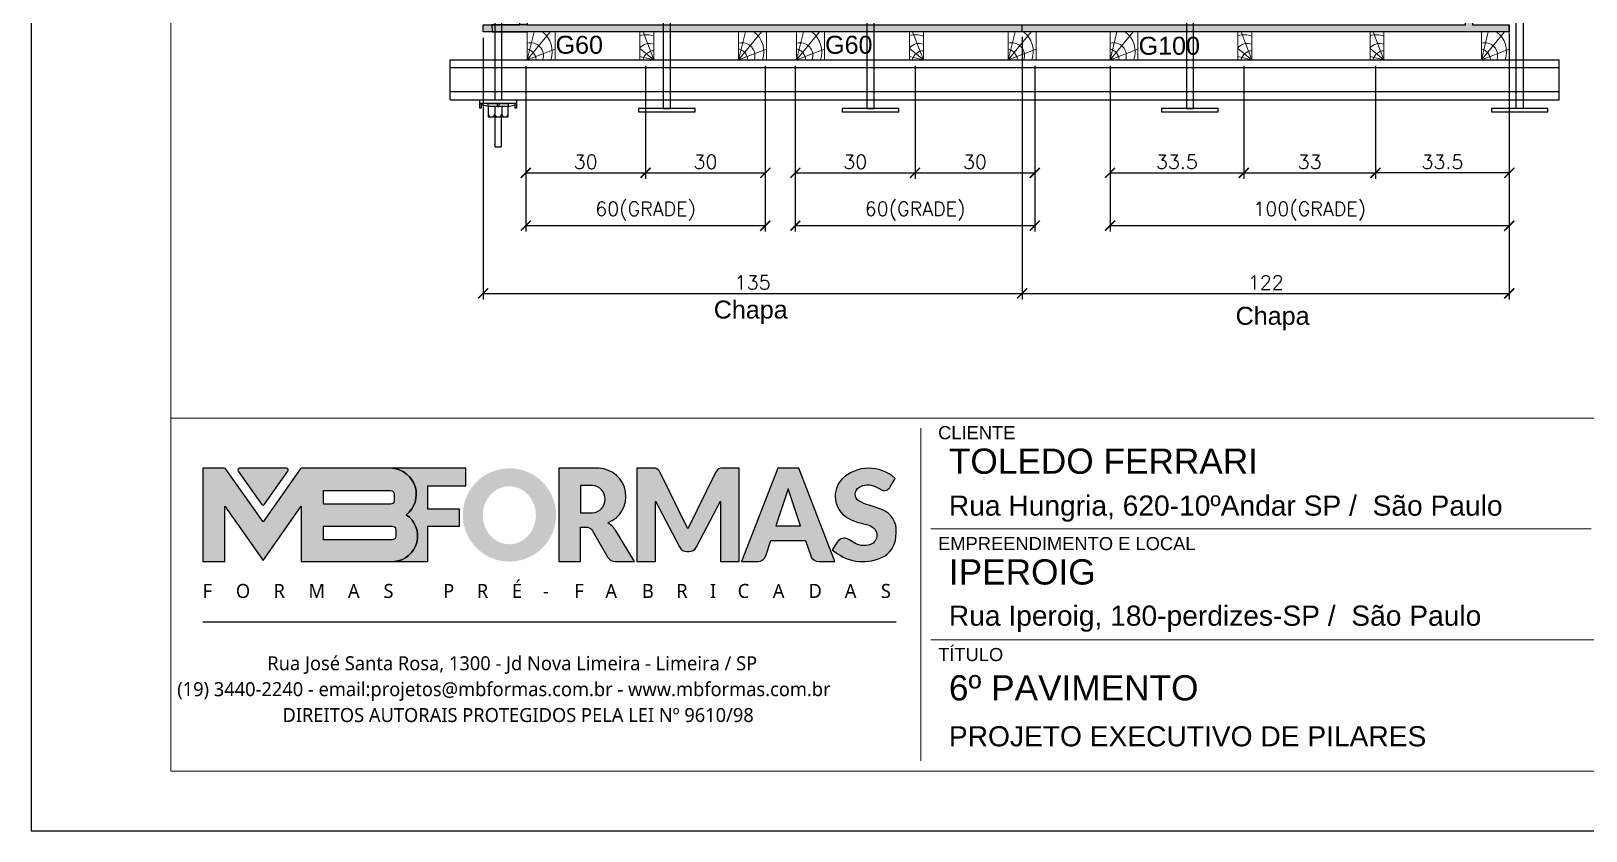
# Model space of a CAD drawing. Extents: x -23436 to 4767, y -4131 to 9755.
# Drawn here: x -20676 to -19898, y 5232 to 5633 of the extents above; entities that cross this region are included whole.
import ezdxf
from ezdxf.enums import TextEntityAlignment as Align

# ---------------------------------------------------------------- set-up
doc = ezdxf.new("R2010")
doc.units = 0
doc.header["$PDMODE"] = 2
doc.header["$PDSIZE"] = 10
doc.linetypes.add('CABLIN', pattern=[0.35, 0.25, -0.1])
doc.layers.get('0').update_dxf_attribs({"lineweight": 13})
doc.layers.get('Defpoints').update_dxf_attribs({"lineweight": 13})
for name, color, linetype in [('Barra de Ancoragem', 20, 'Continuous'), ('CHAPA', 1, 'Continuous'), ('Cota', 4, 'Continuous'), ('Cota Seção (2x)', 4, 'Continuous'), ('Hachura', 252, 'CABLIN'), ('MB Logo', 254, 'Continuous'), ('Painéis', 30, 'Continuous'), ('Perfil Metálico', 224, 'Continuous'), ('TEXTO_GERAL', 7, 'Continuous')]:
    doc.layers.add(name, color=color, linetype=linetype)
for name, color, linetype, lineweight in [('FOLHA MB', 7, 'Continuous', 13), ('Madeira', 100, 'Continuous', 13), ('Texto Seção', 7, 'Continuous', 15)]:
    doc.layers.add(name, color=color, linetype=linetype, lineweight=lineweight)
doc.layers.add('Laje_Perimetro', color=7, linetype='Continuous', plot=False)
doc.styles.add('MB_C01', font='arial.ttf', dxfattribs={"height": 1.3})
doc.styles.add('MB_C02', font='arial.ttf', dxfattribs={"height": 2})
doc.styles.add('MB_C03', font='arial.ttf', dxfattribs={"height": 2.5})
doc.styles.add('MtXpl_Lucida_Sans_Un', font='l_10646.ttf')
doc.styles.add('ROMANS', font='romans.shx')
doc.styles.add('SANSSERIF', font='sas_____.pfb')
doc.dimstyles.new('COTA SECAO', dxfattribs={"dimtxt": 7, "dimasz": 5, "dimexe": 3, "dimexo": 3, "dimgap": 2, "dimtad": 3, "dimdec": 1, "dimlfac": 0.5, "dimzin": 12, "dimdsep": 46, "dimtxsty": 'ROMANS', "dimblk": 'ARCHTICK', "dimcen": 0, "dimclrd": 4, "dimclre": 4, "dimclrt": 1, "dimadec": 1, "dimazin": 3, "dimtfac": 1, "dimtdec": 1, "dimtmove": 0, "dimatfit": 3, "dimldrblk": 'OBLIQUE', "dimfxl": 0, "dimtolj": 1, "dimtzin": 12, "dimarcsym": 0})

# ---------------------------------------------------------------- blocks, each defined once
blk = doc.blocks.new('MB-NOVO')
at = {"layer": 'MB Logo', "linetype": 'Continuous'}
h = blk.add_hatch(color=256, dxfattribs=at)
h.dxf.hatch_style = 1
h.set_gradient(color1=(242, 132, 69), color2=(247, 180, 141), rotation=90, tint=1)
h.paths.add_polyline_path([(-18529.58, 10980.84), (-18475.71, 10980.84, 0.706757), (-18468.67, 11008.01, 0.681802), (-18476.71, 11034.89), (-18529.36, 11034.89, 0.243712), (-18530.18, 11034.46), (-18551.72, 11003.93), (-18573.27, 11034.46, 0.243712), (-18574.09, 11034.89), (-18586.52, 11034.89), (-18586.52, 10980.84), (-18573.87, 10980.84), (-18573.87, 11012.87), (-18551.72, 10981.49), (-18529.58, 11012.87)])
h.paths.add_polyline_path([(-18516.75, 11014.08), (-18516.75, 11021.99), (-18477.79, 11021.99, -0.414214), (-18475.79, 11019.99), (-18475.79, 11016.08, -0.414214), (-18477.79, 11014.08)], flags=16)
h.paths.add_polyline_path([(-18516.75, 11001.39), (-18476.79, 11001.39, -0.414214), (-18474.79, 10999.39), (-18474.79, 10995.48, -0.414214), (-18476.79, 10993.48), (-18516.75, 10993.48)], flags=16)
at = {"layer": 'MB Logo', "true_color": 0x262626}
h = blk.add_hatch(color=250, dxfattribs=at)
h.dxf.hatch_style = 1
h.paths.add_polyline_path([(-18537.31, 11033.31, 0.60809), (-18538.12, 11034.89), (-18565.32, 11034.89, 0.60809), (-18566.14, 11033.31), (-18552.54, 11014.04, 0.518202), (-18550.91, 11014.04)])
h = blk.add_hatch(color=250, dxfattribs=at)
h.dxf.hatch_style = 1
h.paths.add_polyline_path([(-18456.17, 11011.29), (-18456.17, 11024.65), (-18434.21, 11024.65), (-18434.21, 11034.89), (-18476.71, 11034.89, -0.681802), (-18468.67, 11008.01, -0.706757), (-18475.71, 10980.84), (-18456.17, 10980.84), (-18456.17, 11001.45), (-18437.83, 11001.45), (-18437.83, 11011.29)])
h = blk.add_hatch(color=250, dxfattribs=at)
h.dxf.hatch_style = 1
h.paths.add_polyline_path([(-18435.91, 11007.86, 1), (-18381.87, 11007.86, 1)])
edge = h.paths.add_edge_path(flags=16)
edge.add_ellipse((-18408.97, 11007.68), major_axis=(0, 16.84), ratio=0.916255, start_angle=0, end_angle=360)
h = blk.add_hatch(color=250, dxfattribs=at)
h.dxf.hatch_style = 1
h.paths.add_polyline_path([(-18356.97, 11034.89), (-18380.17, 11034.89), (-18380.17, 10980.84), (-18367.64, 10980.84), (-18367.64, 11000.71), (-18363.41, 11000.71, -0.195765), (-18360.9, 10998.88), (-18351.79, 10983.24, 0.261385), (-18347.52, 10980.84), (-18336.38, 10980.84), (-18347.47, 10999, 0.082429), (-18349.61, 11001.48), (-18351.9, 11003.39, 0.81838)])
h.paths.add_polyline_path([(-18360.76, 11009), (-18367.64, 11009), (-18367.64, 11024.98), (-18360.76, 11024.98, -0.92578)], flags=16)
h = blk.add_hatch(color=250, dxfattribs=at)
h.dxf.hatch_style = 1
h.paths.add_polyline_path([(-18286.65, 11015.9), (-18286.65, 10980.84), (-18275.77, 10980.84), (-18275.77, 11034.89), (-18286.65, 11034.89, 0.216647), (-18289.44, 11032.44), (-18305.46, 10999.84), (-18321.61, 11032.7, 0.199908), (-18324.27, 11034.89), (-18335.15, 11034.89), (-18335.15, 10980.84), (-18324.27, 10980.84), (-18324.27, 11015.9), (-18310.42, 10989.3, 0.279644), (-18305.98, 10986.61, 0.340986), (-18300.5, 10989.3)])
h = blk.add_hatch(color=250, dxfattribs=at)
h.dxf.hatch_style = 1
h.paths.add_polyline_path([(-18274.36, 10980.84), (-18264.98, 10980.84, 0.322517), (-18260.24, 10984.26), (-18257.32, 10993), (-18237.21, 10993), (-18234.29, 10984.26, 0.322517), (-18229.55, 10980.84), (-18220.26, 10980.84), (-18241.25, 11034.89), (-18253.37, 11034.89)])
h.paths.add_polyline_path([(-18254.42, 11001.64), (-18247.26, 11023.04), (-18240.11, 11001.64)], flags=16)
h = blk.add_hatch(color=250, dxfattribs=at)
h.dxf.hatch_style = 1
h.paths.add_polyline_path([(-18206.02, 11024.02, -0.247671), (-18196.88, 11024.32), (-18193.53, 11022.53, 0.40799), (-18188.16, 11024.11), (-18185.37, 11029.08, 0.392837), (-18216.16, 11028.69, 0.467779), (-18213.26, 11006.32, 0.077523), (-18201.17, 11002.12, -0.214206), (-18196.11, 10997.94, -0.284295), (-18198.17, 10991.44, -0.26924), (-18208.78, 10991.57), (-18212.21, 10993.65, 0.407727), (-18219.02, 10992.06), (-18221.79, 10987.71, 0.296878), (-18193.23, 10983.12, 0.272251), (-18184.86, 10995.28), (-18184.65, 10997.88, 0.348906), (-18193.71, 11011.21), (-18200.42, 11013.47, -0.045018), (-18205.76, 11015.68, -0.618284)])
at = {"layer": 'MB Logo', "linetype": 'Continuous'}
blk.add_line((-18586.52, 10945.86), (-18184.78, 10945.86), dxfattribs=at)
at = {"layer": 'MB Logo', "color": 23, "linetype": 'Continuous', "true_color": 0xf28445}
for points in [[(-18573.27, 11034.46, 0.243712), (-18574.09, 11034.89), (-18586.52, 11034.89), (-18586.52, 10980.84), (-18573.87, 10980.84), (-18573.87, 11012.87), (-18551.72, 10981.49), (-18529.58, 11012.87), (-18529.58, 10980.84), (-18475.71, 10980.84, 0.706757), (-18468.67, 11008.01, 0.681802), (-18476.71, 11034.89), (-18529.36, 11034.89, 0.243712), (-18530.18, 11034.46), (-18551.72, 11003.93)], [(-18516.75, 11021.99), (-18477.79, 11021.99, -0.414214), (-18475.79, 11019.99), (-18475.79, 11016.08, -0.414214), (-18477.79, 11014.08), (-18516.75, 11014.08)], [(-18516.75, 11001.39), (-18476.79, 11001.39, -0.414214), (-18474.79, 10999.39), (-18474.79, 10995.48, -0.414214), (-18476.79, 10993.48), (-18516.75, 10993.48)]]:
    blk.add_lwpolyline(points, format="xyb", close=True, dxfattribs=at)
at = {"layer": 'MB Logo', "color": 250, "true_color": 0x262626}
for points in [[(-18537.31, 11033.31, 0.60809), (-18538.12, 11034.89), (-18565.32, 11034.89, 0.60809), (-18566.14, 11033.31), (-18552.54, 11014.04, 0.518202), (-18550.91, 11014.04)], [(-18437.83, 11011.29), (-18456.17, 11011.29), (-18456.17, 11024.65), (-18434.21, 11024.65), (-18434.21, 11034.89), (-18476.71, 11034.89, -0.681802), (-18468.67, 11008.01, -0.706757), (-18475.71, 10980.84), (-18456.17, 10980.84), (-18456.17, 11001.45), (-18437.83, 11001.45)], [(-18347.52, 10980.84), (-18336.38, 10980.84), (-18347.47, 10999, 0.082429), (-18349.61, 11001.48), (-18351.9, 11003.39, 0.81838), (-18356.97, 11034.89), (-18380.17, 11034.89), (-18380.17, 10980.84), (-18367.64, 10980.84), (-18367.64, 11000.71), (-18363.41, 11000.71, -0.209789), (-18360.79, 10998.69), (-18351.79, 10983.24, 0.261385)], [(-18286.65, 11015.9), (-18286.65, 10980.84), (-18275.77, 10980.84), (-18275.77, 11034.89), (-18286.65, 11034.89, 0.216647), (-18289.44, 11032.44), (-18305.46, 10999.84), (-18321.48, 11032.44, 0.216647), (-18324.27, 11034.89), (-18335.15, 11034.89), (-18335.15, 10980.84), (-18324.27, 10980.84), (-18324.27, 11015.9), (-18310.42, 10989.3, 0.279644), (-18305.98, 10986.61), (-18304.93, 10986.61, 0.279644), (-18300.5, 10989.3)], [(-18264.98, 10980.84, 0.322517), (-18260.24, 10984.26), (-18257.32, 10993), (-18237.21, 10993), (-18234.29, 10984.26, 0.322517), (-18229.55, 10980.84), (-18220.26, 10980.84), (-18241.25, 11034.89), (-18253.37, 11034.89), (-18274.36, 10980.84)], [(-18206.24, 11015.94, -0.549626), (-18206.37, 11023.82, -0.258723), (-18196.88, 11024.32), (-18193.53, 11022.53, 0.40799), (-18188.16, 11024.11), (-18185.37, 11029.08, 0.392837), (-18216.16, 11028.69, 0.467779), (-18213.26, 11006.32, 0.077523), (-18201.17, 11002.12, -0.203897), (-18196.26, 10998.22), (-18196.08, 10997.79, -0.267611), (-18197.99, 10991.6), (-18198.45, 10991.29, -0.261145), (-18208.78, 10991.57), (-18212.21, 10993.65, 0.407727), (-18219.02, 10992.06), (-18221.79, 10987.71, 0.296878), (-18193.23, 10983.12, 0.265963), (-18184.89, 10994.94), (-18184.67, 10997.65, 0.340466), (-18193.12, 11011.01), (-18200.42, 11013.47, -0.049298)], [(-18367.64, 11009), (-18360.76, 11009, 0.92578), (-18360.76, 11024.98), (-18367.64, 11024.98)]]:
    blk.add_lwpolyline(points, format="xyb", close=True, dxfattribs=at)
blk.add_lwpolyline([(-18247.26, 11023.04), (-18254.42, 11001.64), (-18240.11, 11001.64)], close=True, dxfattribs=at)
at = {"layer": 'MB Logo', "color": 250, "true_color": 0x262626, "style": 'MtXpl_Lucida_Sans_Un'}
for s, height, p in [('F', 8.12, (-18586.78, 10959.76)), ('O', 8.12, (-18567.45, 10959.76)), ('R', 8.12, (-18545.63, 10959.76)), ('M', 8.12, (-18525.4, 10959.76)), ('A', 8.12, (-18502.51, 10959.76)), ('S', 8.12, (-18481.92, 10959.76)), ('P', 8.12, (-18447.27, 10959.76)), ('R', 8.12, (-18427.76, 10959.76)), ('É', 8.12, (-18407.52, 10959.76)), ('F', 8.12, (-18371.38, 10959.76)), ('A', 8.12, (-18353.29, 10959.76)), ('B', 8.12, (-18332.1, 10959.76)), ('R', 8.12, (-18312.21, 10959.76)), ('I', 8.12, (-18292.68, 10959.76)), ('C', 8.12, (-18276.61, 10959.76)), ('A', 8.12, (-18256.26, 10959.76)), ('D', 8.12, (-18235.54, 10959.76)), ('A', 8.12, (-18214.57, 10959.76)), ('S', 8.12, (-18193.6, 10959.76)), ('-', 8.12, (-18389.56, 10959.76)), ('DIREITOS AUTORAIS PROTEGIDOS PELA LEI Nº 9610/98', 8.1225, (-18540.43, 10887.84))]:
    blk.add_text(s, height=height, dxfattribs=at).set_placement(p)
at = {"layer": 'MB Logo', "style": 'MtXpl_Lucida_Sans_Un'}
for s, p in [('Rua José Santa Rosa, 1300 - Jd Nova Limeira - Limeira / SP', (-18549.2, 10917.84)), ('(19) 3440-2240 - email:projetos@mbformas.com.br - www.mbformas.com.br', (-18601.47, 10902.84))]:
    blk.add_text(s, height=8.1225, dxfattribs=at).set_placement(p)
blk = doc.blocks.new('A$C169d8357')
at = {"layer": 'FOLHA MB', "color": 1}
for p, q in [((1109.82, 356.72), (70, 356.72)), ((445.65, 351.67), (445.65, 184.99)), ((781.5, 301.16), (450.7, 301.16)), ((938.09, 245.6), (450.7, 245.6))]:
    blk.add_line(p, q, dxfattribs=at)
for points in [[(0, 1199.94), (0, 149.94), (1485.02, 149.94), (1485.02, 1199.94)], [(70, 1169.94), (70, 179.94), (1455.02, 179.94), (1455.02, 1169.94)]]:
    blk.add_lwpolyline(points, close=True, dxfattribs=at)
at = {"layer": 'MB Logo', "xscale": 0.8642040370897565, "yscale": 0.8642040370897565, "zscale": 0.8642040370897565}
blk.add_blockref('MB-NOVO', (16148.65, -9204.85), dxfattribs=at)
at = {"layer": 'FOLHA MB', "color": 6}
for s, height, style, p in [('CLIENTE', 6.566, 'MB_C01', (454.33, 346.12)), ('Rua Hungria, 620-10ºAndar SP /  São Paulo', 10.102, 'MB_C02', (459.73, 307.83)), ('EMPREENDIMENTO E LOCAL', 6.5663, 'MB_C01', (454.33, 290.56)), ('Rua Iperoig, 180-perdizes-SP /  São Paulo', 10.102, 'MB_C02', (459.73, 252.69)), ('TÍTULO', 6.566, 'MB_C01', (454.33, 234.99)), ('PROJETO EXECUTIVO DE PILARES', 10.102, 'MB_C02', (459.73, 192.28))]:
    blk.add_text(s, height=height, dxfattribs=dict(at, style=style)).set_placement(p)
at = {"layer": 'FOLHA MB', "color": 5, "style": 'MB_C03'}
for s, height, p in [('TOLEDO FERRARI', 12.6276, (459.73, 328.83)), ('IPEROIG', 12.628, (459.73, 273.34)), ('6º PAVIMENTO', 12.6276, (459.73, 215.3))]:
    blk.add_text(s, height=height, dxfattribs=at).set_placement(p)
blk = doc.blocks.new('ERTYERTYUYTURTYUTRYU')
at = {"layer": 'Barra de Ancoragem'}
for p, q in [((8963.33, 10873.8), (8963.33, 10855.54)), ((8964.88, 10869.68), (8964.1, 10873.21)), ((8985.14, 10863.2), (8985.14, 10866.14)), ((8964.88, 10859.66), (8964.1, 10856.13))]:
    blk.add_line(p, q, dxfattribs=at)
at = {"layer": 'Barra de Ancoragem', "flags": 128}
for points in [[(8961.54, 10855.54), (8961.54, 10873.8), (8963.33, 10873.8), (8963.33, 10855.54)], [(8963.33, 10873.8), (8965.7, 10873.8), (8965.7, 10873.21), (8963.33, 10873.21)], [(8963.33, 10869.68), (8964.88, 10869.68), (8964.88, 10859.66), (8963.33, 10859.66)], [(8963.33, 10856.13), (8965.7, 10856.13), (8965.7, 10855.54), (8963.33, 10855.54)]]:
    blk.add_lwpolyline(points, close=True, dxfattribs=at)
for points in [[(8964.88, 10864.37), (8963.33, 10864.37), (8963.33, 10864.96), (8964.88, 10864.96), (8964.88, 10864.37), (8964.88, 10864.96)], [(8964.88, 10859.66), (8970.14, 10859.66), (8970.14, 10869.68), (8964.88, 10869.68)], [(8985.14, 10863.2), (8970.14, 10863.2), (8970.14, 10866.14), (8985.14, 10866.14)]]:
    blk.add_lwpolyline(points, dxfattribs=at)
for points in [[(8964.88, 10866.44), (8968.96, 10866.44, 0.729796), (8968.96, 10869.68, 0.729796)], [(8964.88, 10862.9), (8968.96, 10862.9, 0.666667), (8968.96, 10866.44, 0.666667)]]:
    blk.add_lwpolyline(points, format="xyb", dxfattribs=at)
at = {"layer": 'Barra de Ancoragem'}
blk.add_arc((8968.44, 10861.28), 1.7, 287.75636, 72.24364, dxfattribs=at)
blk = doc.blocks.new('PONTALETE')
at = {"layer": 'Madeira'}
for q in [(2.71, 7), (7, 5.76), (7, 1.74)]:
    blk.add_line((0, 0), q, dxfattribs=at)
blk.add_lwpolyline([(0, 0), (7, 0), (7, 7), (0, 7)], close=True, dxfattribs=at)
for centre, radius, start, end in [((2.04, 0.06), 6.23, 37.2818, 109.0913), ((1.09, 0.9), 3.19, 343.603, 109.9847), ((-0.21, -0.78), 3.09, 14.6322, 86.0383)]:
    blk.add_arc(centre, radius, start, end, dxfattribs=at)
blk = doc.blocks.new('MEIO PONTALETE')
at = {"layer": 'Madeira'}
for q in [(2.71, 7), (3.5, 2.88), (3.5, 0.87)]:
    blk.add_line((0, 0), q, dxfattribs=at)
blk.add_lwpolyline([(0, 0), (3.5, 0), (3.5, 7), (0, 7)], close=True, dxfattribs=at)
for centre, radius, start, end in [((2.04, 0.06), 6.23, 76.4499, 109.0913), ((1.09, 0.9), 3.19, 40.9063, 109.9847), ((-0.21, -0.78), 3.09, 14.6322, 86.0383)]:
    blk.add_arc(centre, radius, start, end, dxfattribs=at)
blk = doc.blocks.new('_ArchTick')
at = {"color": 0, "linetype": 'ByBlock', "const_width": 0.15}
blk.add_lwpolyline([(-0.5, -0.5), (0.5, 0.5)], dxfattribs=at)
blk = doc.blocks.new('*D1489')
at = {"layer": 'Cota', "color": 4, "lineweight": -2, "transparency": 16777216}
for p, q in [((-20293.59, 5615.45), (-20293.59, 5532.41)), ((-20173.63, 5615.45), (-20173.63, 5532.41)), ((-20293.59, 5535.41), (-20173.63, 5535.41))]:
    blk.add_line(p, q, dxfattribs=at)
at = {"layer": 'Defpoints', "color": 0, "transparency": 16777216}
for p in [(-20293.59, 5618.45), (-20173.63, 5618.45), (-20173.63, 5535.41)]:
    blk.add_point(p, dxfattribs=at)
at = {"layer": 'Cota', "color": 4, "lineweight": -2, "transparency": 16777216, "xscale": 5, "yscale": 5, "zscale": 5, "rotation": 180}
blk.add_blockref('_ArchTick', (-20293.59, 5535.41), dxfattribs=at)
at = {"layer": 'Cota', "color": 4, "lineweight": -2, "transparency": 16777216, "xscale": 5, "yscale": 5, "zscale": 5}
blk.add_blockref('_ArchTick', (-20173.63, 5535.41), dxfattribs=at)
at = {"layer": 'Cota', "color": 1, "transparency": 16777216, "insert": (-20233.61, 5542.74), "char_height": 7, "attachment_point": 5, "style": 'ROMANS'}
blk.add_mtext('\\A1;60(GRADE)', dxfattribs=at)
blk = doc.blocks.new('_OBLIQUE')
at = {"color": 0, "linetype": 'ByBlock', "lineweight": -2}
for p, q in [((0, 0), (-1, 0)), ((-0.5, -0.5), (0.5, 0.5))]:
    blk.add_line(p, q, dxfattribs=at)
blk = doc.blocks.new('*D1490')
at = {"layer": 'Cota', "color": 4, "lineweight": -2, "transparency": 16777216}
for p, q in [((-20293.59, 5615.45), (-20293.59, 5558.87)), ((-20233.59, 5615.45), (-20233.59, 5558.87)), ((-20293.59, 5561.87), (-20233.59, 5561.87))]:
    blk.add_line(p, q, dxfattribs=at)
at = {"layer": 'Defpoints', "color": 0, "transparency": 16777216}
for p in [(-20293.59, 5618.45), (-20233.59, 5618.45), (-20233.59, 5561.87)]:
    blk.add_point(p, dxfattribs=at)
at = {"layer": 'Cota', "color": 4, "lineweight": -2, "transparency": 16777216, "xscale": 5, "yscale": 5, "zscale": 5, "rotation": 180}
blk.add_blockref('_ArchTick', (-20293.59, 5561.87), dxfattribs=at)
at = {"layer": 'Cota', "color": 4, "lineweight": -2, "transparency": 16777216, "xscale": 5, "yscale": 5, "zscale": 5}
blk.add_blockref('_ArchTick', (-20233.59, 5561.87), dxfattribs=at)
at = {"layer": 'Cota', "color": 1, "transparency": 16777216, "insert": (-20263.59, 5567.37), "char_height": 7, "attachment_point": 5, "style": 'ROMANS'}
blk.add_mtext('\\A1;30', dxfattribs=at)
blk = doc.blocks.new('*D1491')
at = {"layer": 'Cota', "color": 4, "lineweight": -2, "transparency": 16777216}
for p, q in [((-20233.61, 5615.45), (-20233.61, 5558.87)), ((-20173.63, 5615.45), (-20173.63, 5558.87)), ((-20233.61, 5561.87), (-20173.63, 5561.87))]:
    blk.add_line(p, q, dxfattribs=at)
at = {"layer": 'Defpoints', "color": 0, "transparency": 16777216}
for p in [(-20233.61, 5618.45), (-20173.63, 5618.45), (-20173.63, 5561.87)]:
    blk.add_point(p, dxfattribs=at)
at = {"layer": 'Cota', "color": 4, "lineweight": -2, "transparency": 16777216, "xscale": 5, "yscale": 5, "zscale": 5, "rotation": 180}
blk.add_blockref('_ArchTick', (-20233.61, 5561.87), dxfattribs=at)
at = {"layer": 'Cota', "color": 4, "lineweight": -2, "transparency": 16777216, "xscale": 5, "yscale": 5, "zscale": 5}
blk.add_blockref('_ArchTick', (-20173.63, 5561.87), dxfattribs=at)
at = {"layer": 'Cota', "color": 1, "transparency": 16777216, "insert": (-20203.62, 5567.37), "char_height": 7, "attachment_point": 5, "style": 'ROMANS'}
blk.add_mtext('\\A1;30', dxfattribs=at)
blk = doc.blocks.new('*D1493')
at = {"layer": 'Cota', "color": 4, "lineweight": -2, "transparency": 16777216}
for p, q in [((-20428.59, 5615.45), (-20428.59, 5532.41)), ((-20308.63, 5615.45), (-20308.63, 5532.41)), ((-20428.59, 5535.41), (-20308.63, 5535.41))]:
    blk.add_line(p, q, dxfattribs=at)
at = {"layer": 'Defpoints', "color": 0, "transparency": 16777216}
for p in [(-20428.59, 5618.45), (-20308.63, 5618.45), (-20308.63, 5535.41)]:
    blk.add_point(p, dxfattribs=at)
at = {"layer": 'Cota', "color": 4, "lineweight": -2, "transparency": 16777216, "xscale": 5, "yscale": 5, "zscale": 5, "rotation": 180}
blk.add_blockref('_ArchTick', (-20428.59, 5535.41), dxfattribs=at)
at = {"layer": 'Cota', "color": 4, "lineweight": -2, "transparency": 16777216, "xscale": 5, "yscale": 5, "zscale": 5}
blk.add_blockref('_ArchTick', (-20308.63, 5535.41), dxfattribs=at)
at = {"layer": 'Cota', "color": 1, "transparency": 16777216, "insert": (-20368.61, 5542.74), "char_height": 7, "attachment_point": 5, "style": 'ROMANS'}
blk.add_mtext('\\A1;60(GRADE)', dxfattribs=at)
blk = doc.blocks.new('*D1494')
at = {"layer": 'Cota', "color": 4, "lineweight": -2, "transparency": 16777216}
for p, q in [((-20428.59, 5615.45), (-20428.59, 5558.87)), ((-20368.59, 5615.45), (-20368.59, 5558.87)), ((-20428.59, 5561.87), (-20368.59, 5561.87))]:
    blk.add_line(p, q, dxfattribs=at)
at = {"layer": 'Defpoints', "color": 0, "transparency": 16777216}
for p in [(-20428.59, 5618.45), (-20368.59, 5618.45), (-20368.59, 5561.87)]:
    blk.add_point(p, dxfattribs=at)
at = {"layer": 'Cota', "color": 4, "lineweight": -2, "transparency": 16777216, "xscale": 5, "yscale": 5, "zscale": 5, "rotation": 180}
blk.add_blockref('_ArchTick', (-20428.59, 5561.87), dxfattribs=at)
at = {"layer": 'Cota', "color": 4, "lineweight": -2, "transparency": 16777216, "xscale": 5, "yscale": 5, "zscale": 5}
blk.add_blockref('_ArchTick', (-20368.59, 5561.87), dxfattribs=at)
at = {"layer": 'Cota', "color": 1, "transparency": 16777216, "insert": (-20398.59, 5567.37), "char_height": 7, "attachment_point": 5, "style": 'ROMANS'}
blk.add_mtext('\\A1;30', dxfattribs=at)
blk = doc.blocks.new('*D1495')
at = {"layer": 'Cota', "color": 4, "lineweight": -2, "transparency": 16777216}
for p, q in [((-20368.61, 5615.45), (-20368.61, 5558.87)), ((-20308.63, 5615.45), (-20308.63, 5558.87)), ((-20368.61, 5561.87), (-20308.63, 5561.87))]:
    blk.add_line(p, q, dxfattribs=at)
at = {"layer": 'Defpoints', "color": 0, "transparency": 16777216}
for p in [(-20368.61, 5618.45), (-20308.63, 5618.45), (-20308.63, 5561.87)]:
    blk.add_point(p, dxfattribs=at)
at = {"layer": 'Cota', "color": 4, "lineweight": -2, "transparency": 16777216, "xscale": 5, "yscale": 5, "zscale": 5, "rotation": 180}
blk.add_blockref('_ArchTick', (-20368.61, 5561.87), dxfattribs=at)
at = {"layer": 'Cota', "color": 4, "lineweight": -2, "transparency": 16777216, "xscale": 5, "yscale": 5, "zscale": 5}
blk.add_blockref('_ArchTick', (-20308.63, 5561.87), dxfattribs=at)
at = {"layer": 'Cota', "color": 1, "transparency": 16777216, "insert": (-20338.62, 5567.37), "char_height": 7, "attachment_point": 5, "style": 'ROMANS'}
blk.add_mtext('\\A1;30', dxfattribs=at)
blk = doc.blocks.new('*D1141')
at = {"layer": 'Cota Seção (2x)', "color": 4, "lineweight": -2, "transparency": 16777216}
for p, q in [((-20135.95, 5615.4), (-20135.95, 5558.87)), ((-20068.95, 5615.43), (-20068.95, 5558.87)), ((-20135.95, 5561.87), (-20068.95, 5561.87))]:
    blk.add_line(p, q, dxfattribs=at)
at = {"layer": 'Defpoints', "color": 0, "transparency": 16777216}
for p in [(-20135.95, 5618.4), (-20068.95, 5618.43), (-20068.95, 5561.87)]:
    blk.add_point(p, dxfattribs=at)
at = {"layer": 'Cota Seção (2x)', "color": 4, "lineweight": -2, "transparency": 16777216, "xscale": 5, "yscale": 5, "zscale": 5, "rotation": 180}
blk.add_blockref('_ArchTick', (-20135.95, 5561.87), dxfattribs=at)
at = {"layer": 'Cota Seção (2x)', "color": 4, "lineweight": -2, "transparency": 16777216, "xscale": 5, "yscale": 5, "zscale": 5}
blk.add_blockref('_ArchTick', (-20068.95, 5561.87), dxfattribs=at)
at = {"layer": 'Cota Seção (2x)', "color": 1, "transparency": 16777216, "insert": (-20102.45, 5567.37), "char_height": 7, "attachment_point": 5, "style": 'ROMANS'}
blk.add_mtext('\\A1;33.5', dxfattribs=at)
blk = doc.blocks.new('*D1142')
at = {"layer": 'Cota Seção (2x)', "color": 4, "lineweight": -2, "transparency": 16777216}
for p, q in [((-20002.99, 5615.42), (-20002.99, 5558.87)), ((-19935.95, 5615.4), (-19935.95, 5558.87)), ((-19935.95, 5561.87), (-20002.99, 5561.87))]:
    blk.add_line(p, q, dxfattribs=at)
at = {"layer": 'Defpoints', "color": 0, "transparency": 16777216}
for p in [(-20002.99, 5618.42), (-19935.95, 5618.4), (-20002.99, 5561.87)]:
    blk.add_point(p, dxfattribs=at)
at = {"layer": 'Cota Seção (2x)', "color": 4, "lineweight": -2, "transparency": 16777216, "xscale": 5, "yscale": 5, "zscale": 5, "rotation": 180}
blk.add_blockref('_ArchTick', (-20002.99, 5561.87), dxfattribs=at)
at = {"layer": 'Cota Seção (2x)', "color": 4, "lineweight": -2, "transparency": 16777216, "xscale": 5, "yscale": 5, "zscale": 5}
blk.add_blockref('_ArchTick', (-19935.95, 5561.87), dxfattribs=at)
at = {"layer": 'Cota Seção (2x)', "color": 1, "transparency": 16777216, "insert": (-19969.47, 5567.37), "char_height": 7, "attachment_point": 5, "style": 'ROMANS'}
blk.add_mtext('\\A1;33.5', dxfattribs=at)
blk = doc.blocks.new('*D1143')
at = {"layer": 'Cota Seção (2x)', "color": 4, "lineweight": -2, "transparency": 16777216}
for p, q in [((-20068.95, 5615.4), (-20068.95, 5558.87)), ((-20002.99, 5615.42), (-20002.99, 5558.87)), ((-20068.95, 5561.87), (-20002.99, 5561.87))]:
    blk.add_line(p, q, dxfattribs=at)
at = {"layer": 'Defpoints', "color": 0, "transparency": 16777216}
for p in [(-20068.95, 5618.4), (-20002.99, 5618.42), (-20002.99, 5561.87)]:
    blk.add_point(p, dxfattribs=at)
at = {"layer": 'Cota Seção (2x)', "color": 4, "lineweight": -2, "transparency": 16777216, "xscale": 5, "yscale": 5, "zscale": 5, "rotation": 180}
blk.add_blockref('_ArchTick', (-20068.95, 5561.87), dxfattribs=at)
at = {"layer": 'Cota Seção (2x)', "color": 4, "lineweight": -2, "transparency": 16777216, "xscale": 5, "yscale": 5, "zscale": 5}
blk.add_blockref('_ArchTick', (-20002.99, 5561.87), dxfattribs=at)
at = {"layer": 'Cota Seção (2x)', "color": 1, "transparency": 16777216, "insert": (-20035.97, 5567.37), "char_height": 7, "attachment_point": 5, "style": 'ROMANS'}
blk.add_mtext('\\A1;33', dxfattribs=at)
blk = doc.blocks.new('*D1144')
at = {"layer": 'Cota Seção (2x)', "color": 4, "lineweight": -2, "transparency": 16777216}
for p, q in [((-20135.95, 5615.4), (-20135.95, 5532.41)), ((-19935.95, 5615.44), (-19935.95, 5532.41)), ((-20135.95, 5535.41), (-19935.95, 5535.41))]:
    blk.add_line(p, q, dxfattribs=at)
at = {"layer": 'Defpoints', "color": 0, "transparency": 16777216}
for p in [(-20135.95, 5618.4), (-19935.95, 5618.44), (-19935.95, 5535.41)]:
    blk.add_point(p, dxfattribs=at)
at = {"layer": 'Cota Seção (2x)', "color": 4, "lineweight": -2, "transparency": 16777216, "xscale": 5, "yscale": 5, "zscale": 5, "rotation": 180}
blk.add_blockref('_ArchTick', (-20135.95, 5535.41), dxfattribs=at)
at = {"layer": 'Cota Seção (2x)', "color": 4, "lineweight": -2, "transparency": 16777216, "xscale": 5, "yscale": 5, "zscale": 5}
blk.add_blockref('_ArchTick', (-19935.95, 5535.41), dxfattribs=at)
at = {"layer": 'Cota Seção (2x)', "color": 1, "transparency": 16777216, "insert": (-20035.95, 5542.74), "char_height": 7, "attachment_point": 5, "style": 'ROMANS'}
blk.add_mtext('\\A1;100(GRADE)', dxfattribs=at)
blk = doc.blocks.new('*D1145')
at = {"layer": 'Cota', "color": 4, "lineweight": -2, "transparency": 16777216}
for p, q in [((-20449.95, 5629.44), (-20449.95, 5498.51)), ((-20179.98, 5629.45), (-20179.98, 5498.51)), ((-20449.95, 5501.51), (-20179.98, 5501.51))]:
    blk.add_line(p, q, dxfattribs=at)
at = {"layer": 'Defpoints', "color": 0, "transparency": 16777216}
for p in [(-20449.95, 5632.44), (-20179.98, 5632.45), (-20179.98, 5501.51)]:
    blk.add_point(p, dxfattribs=at)
at = {"layer": 'Cota', "color": 4, "lineweight": -2, "transparency": 16777216, "xscale": 5, "yscale": 5, "zscale": 5, "rotation": 180}
blk.add_blockref('_ArchTick', (-20449.95, 5501.51), dxfattribs=at)
at = {"layer": 'Cota', "color": 4, "lineweight": -2, "transparency": 16777216, "xscale": 5, "yscale": 5, "zscale": 5}
blk.add_blockref('_ArchTick', (-20179.98, 5501.51), dxfattribs=at)
at = {"layer": 'Cota', "color": 1, "transparency": 16777216, "insert": (-20314.97, 5507.01), "char_height": 7, "attachment_point": 5, "style": 'ROMANS'}
blk.add_mtext('\\A1;135', dxfattribs=at)
blk = doc.blocks.new('*D1146')
at = {"layer": 'Cota', "color": 4, "lineweight": -2, "transparency": 16777216}
for p, q in [((-19935.95, 5631.25), (-19935.95, 5498.51)), ((-20179.95, 5629.91), (-20179.95, 5498.51)), ((-20179.95, 5501.51), (-19935.95, 5501.51))]:
    blk.add_line(p, q, dxfattribs=at)
at = {"layer": 'Defpoints', "color": 0, "transparency": 16777216}
for p in [(-20179.95, 5632.91), (-19935.95, 5634.25), (-19935.95, 5501.51)]:
    blk.add_point(p, dxfattribs=at)
at = {"layer": 'Cota', "color": 4, "lineweight": -2, "transparency": 16777216, "xscale": 5, "yscale": 5, "zscale": 5, "rotation": 180}
blk.add_blockref('_ArchTick', (-20179.95, 5501.51), dxfattribs=at)
at = {"layer": 'Cota', "color": 4, "lineweight": -2, "transparency": 16777216, "xscale": 5, "yscale": 5, "zscale": 5}
blk.add_blockref('_ArchTick', (-19935.95, 5501.51), dxfattribs=at)
at = {"layer": 'Cota', "color": 1, "transparency": 16777216, "insert": (-20057.95, 5507.01), "char_height": 7, "attachment_point": 5, "style": 'ROMANS'}
blk.add_mtext('\\A1;122', dxfattribs=at)

msp = doc.modelspace()

# ---------------------------------------------------------------- hatches: boundary and pattern name
at = {"layer": 'Hachura'}
h = msp.add_hatch(color=256, dxfattribs=at)
h.dxf.hatch_style = 1
h.paths.add_polyline_path([(-19935.948, 5636.048), (-19935.948, 5632.448), (-20449.948, 5632.441), (-20449.948, 5636.048), (-20431.548, 5636.048), (-20431.548, 6018.048), (-20427.948, 6018.048), (-20427.948, 5999.648), (-20389.948, 5999.648), (-20389.948, 6018.048), (-20386.348, 6018.048), (-20386.348, 5677.648), (-20389.948, 5677.648), (-20390.142, 5996.048), (-20427.948, 5996.048), (-20427.948, 5636.048), (-19957.948, 5636.048), (-19957.948, 5674.048), (-20389.948, 5674.048), (-20389.948, 5677.648), (-19935.948, 5677.648), (-19935.948, 5674.048), (-19954.348, 5674.048), (-19954.348, 5636.048)])

# ---------------------------------------------------------------- linework, layer by layer
for points in [[(-20307.988, 5632.449), (-20307.988, 5618.449), (-20427.948, 5618.449), (-20427.948, 5632.449)], [(-20172.984, 5632.448), (-20172.984, 5618.448), (-20292.944, 5618.448), (-20292.944, 5632.448)]]:
    msp.add_lwpolyline(points, close=True)
at = {"layer": 'Barra de Ancoragem', "flags": 128}
for points in [[(-20356.172, 5594.047), (-20356.172, 5718.454), (-20359.724, 5718.454), (-20359.724, 5594.047)], [(-20254.172, 5594.047), (-20254.172, 5718.454), (-20257.724, 5718.454), (-20257.724, 5594.047)], [(-20094.172, 5594.047), (-20094.172, 5718.454), (-20097.724, 5718.454), (-20097.724, 5594.047)], [(-19928.989, 5718.03), (-19928.989, 5594.047), (-19932.54, 5594.047), (-19932.54, 5718.03)], [(-20440.633, 5598.449), (-20440.492, 5700.048), (-20444.044, 5700.048), (-20444.184, 5598.449)], [(-20372.099, 5592.448), (-20343.797, 5592.448), (-20343.797, 5594.047), (-20372.099, 5594.047)], [(-20270.099, 5592.448), (-20241.797, 5592.448), (-20241.797, 5594.047), (-20270.099, 5594.047)], [(-20110.099, 5592.448), (-20081.797, 5592.448), (-20081.797, 5594.047), (-20110.099, 5594.047)], [(-19944.915, 5592.448), (-19916.614, 5592.448), (-19916.614, 5594.047), (-19944.915, 5594.047)]]:
    msp.add_lwpolyline(points, close=True, dxfattribs=at)
at = {"layer": 'CHAPA', "color": 1}
msp.add_line((-19935.948, 5632.448), (-19935.948, 5636.048), dxfattribs=at)
at = {"layer": 'Laje_Perimetro'}
msp.add_lwpolyline([(-19191.377, 6282.259), (-20676.397, 6282.259), (-20676.397, 5232.259), (-19191.377, 5232.259)], close=True, dxfattribs=at)
at = {"layer": 'Madeira'}
msp.add_lwpolyline([(-20135.948, 5632.445), (-20135.948, 5618.445), (-19935.948, 5618.445), (-19935.948, 5632.445)], close=True, dxfattribs=at)
at = {"layer": 'Painéis', "color": 32, "true_color": 0xcd6928}
msp.add_line((-20179.948, 5632.448), (-20179.948, 5636.048), dxfattribs=at)
msp.add_lwpolyline([(-19935.948, 5636.048), (-19935.948, 5632.448), (-20449.948, 5632.441), (-20449.948, 5636.048), (-20431.548, 5636.048), (-20431.548, 6018.048), (-20427.948, 6018.048), (-20427.948, 5999.648), (-20389.948, 5999.648), (-20389.948, 6018.048), (-20386.348, 6018.048), (-20386.348, 5677.648), (-20389.948, 5677.648), (-20389.948, 5996.048), (-20427.948, 5996.048), (-20427.948, 5636.048), (-19957.948, 5636.048), (-19957.948, 5674.048), (-20389.948, 5674.048), (-20389.948, 5677.648), (-19935.948, 5677.648), (-19935.948, 5674.048), (-19954.348, 5674.048), (-19954.348, 5636.048)], close=True, dxfattribs=at)
msp.add_lwpolyline([(-20427.948, 5636.048), (-20445.582, 5636.048), (-20445.514, 5632.448), (-20427.948, 5632.448)], dxfattribs=at)
at = {"layer": 'Perfil Metálico'}
for p, q in [((-20466.524, 5618.449), (-19910.894, 5618.449)), ((-20466.524, 5598.449), (-20466.524, 5618.449)), ((-19910.894, 5598.449), (-19910.894, 5618.449)), ((-19910.894, 5614.449), (-20466.524, 5614.449)), ((-19910.894, 5602.449), (-20466.524, 5602.449)), ((-20466.524, 5598.449), (-19910.894, 5598.449))]:
    msp.add_line(p, q, dxfattribs=at)

# ---------------------------------------------------------------- block references
at = {"rotation": 270}
msp.add_blockref('ERTYERTYUYTURTYUTRYU', (-31307.077, 14559.994), dxfattribs=at)
at = {"layer": 'Madeira', "xscale": -2, "yscale": 2, "zscale": 2, "rotation": 270}
for p in [(-20427.948, 5618.449), (-20321.988, 5618.449), (-20292.944, 5618.448), (-20186.984, 5618.448), (-20135.948, 5618.445), (-19949.948, 5618.445)]:
    msp.add_blockref('PONTALETE', p, dxfattribs=at)
at = {"layer": 'Madeira', "xscale": -1.999999997962732, "yscale": 1.999999997962732, "zscale": 1.999999997962732}
for p in [(-20364.448, 5618.449), (-20229.444, 5618.448), (-20064.881, 5618.445), (-19998.723, 5618.445)]:
    msp.add_blockref('MEIO PONTALETE', p, dxfattribs=at)
at = {"layer": 'MB Logo'}
msp.add_blockref('A$C169d8357', (-20676.397, 5082.321), dxfattribs=at)

# ---------------------------------------------------------------- texts
at = {"layer": 'Texto Seção', "color": 0, "linetype": 'Continuous', "style": 'SANSSERIF'}
for s, p in [('G60', (-20413.687, 5626.012)), ('G60', (-20278.683, 5626.011)), ('G100', (-20121.634, 5625.532))]:
    msp.add_text(s, height=9, dxfattribs=at).set_placement(p, align=Align.MIDDLE_LEFT)
at = {"layer": 'TEXTO_GERAL', "color": 0, "linetype": 'Continuous', "style": 'SANSSERIF'}
for p in [(-20334.45, 5493.384), (-20073.034, 5490.259)]:
    msp.add_text('Chapa', height=9, dxfattribs=at).set_placement(p, align=Align.MIDDLE_LEFT)

# ---------------------------------------------------------------- dimensions: what is measured, and where the dimension line sits
at = {"layer": 'Cota'}
for base, p1, p2, picture, middle in [((-20179.984, 5501.508), (-20449.948, 5632.441), (-20179.984, 5632.448), '*D1145', (-20314.966, 5507.008)), ((-19935.948, 5501.508), (-20179.948, 5632.907), (-19935.948, 5634.248), '*D1146', (-20057.948, 5507.008)), ((-20368.593, 5561.87), (-20428.593, 5618.454), (-20368.593, 5618.454), '*D1494', (-20398.593, 5567.37)), ((-20308.633, 5561.87), (-20368.613, 5618.454), (-20308.633, 5618.455), '*D1495', (-20338.623, 5567.37)), ((-20233.588, 5561.87), (-20293.588, 5618.448), (-20233.588, 5618.448), '*D1490', (-20263.588, 5567.37)), ((-20173.628, 5561.87), (-20233.608, 5618.448), (-20173.628, 5618.449), '*D1491', (-20203.618, 5567.37))]:
    dim = msp.add_linear_dim(base=base, p1=p1, p2=p2, dimstyle='COTA SECAO', dxfattribs=at)
    dim.commit()
    dim.dimension.update_dxf_attribs({"geometry": picture, "text_midpoint": middle})
for base, p1, p2, picture, middle in [((-20308.633, 5535.41), (-20428.593, 5618.455), (-20308.633, 5618.454), '*D1493', (-20368.613, 5542.743)), ((-20173.628, 5535.41), (-20293.588, 5618.449), (-20173.628, 5618.448), '*D1489', (-20233.608, 5542.743))]:
    dim = msp.add_linear_dim(base=base, p1=p1, p2=p2, text='<>(GRADE)', dimstyle='COTA SECAO', dxfattribs=at)
    dim.commit()
    dim.dimension.update_dxf_attribs({"geometry": picture, "text_midpoint": middle})
at = {"layer": 'Cota Seção (2x)'}
dim = msp.add_linear_dim(base=(-19935.948, 5535.41), p1=(-20135.948, 5618.4), p2=(-19935.948, 5618.445), text='<>(GRADE)', dimstyle='COTA SECAO', dxfattribs=at)
dim.commit()
dim.dimension.update_dxf_attribs({"geometry": '*D1144', "text_midpoint": (-20035.948, 5542.743)})
for base, p1, p2, picture, middle in [((-20068.948, 5561.87), (-20135.948, 5618.4), (-20068.948, 5618.429), '*D1141', (-20102.448, 5567.37)), ((-20002.989, 5561.87), (-20068.948, 5618.4), (-20002.989, 5618.415), '*D1143', (-20035.969, 5567.37)), ((-20002.989, 5561.87), (-19935.948, 5618.4), (-20002.989, 5618.415), '*D1142', (-19969.469, 5567.37))]:
    dim = msp.add_linear_dim(base=base, p1=p1, p2=p2, dimstyle='COTA SECAO', dxfattribs=at)
    dim.commit()
    dim.dimension.update_dxf_attribs({"geometry": picture, "text_midpoint": middle})

doc.saveas('drawing.dxf')
